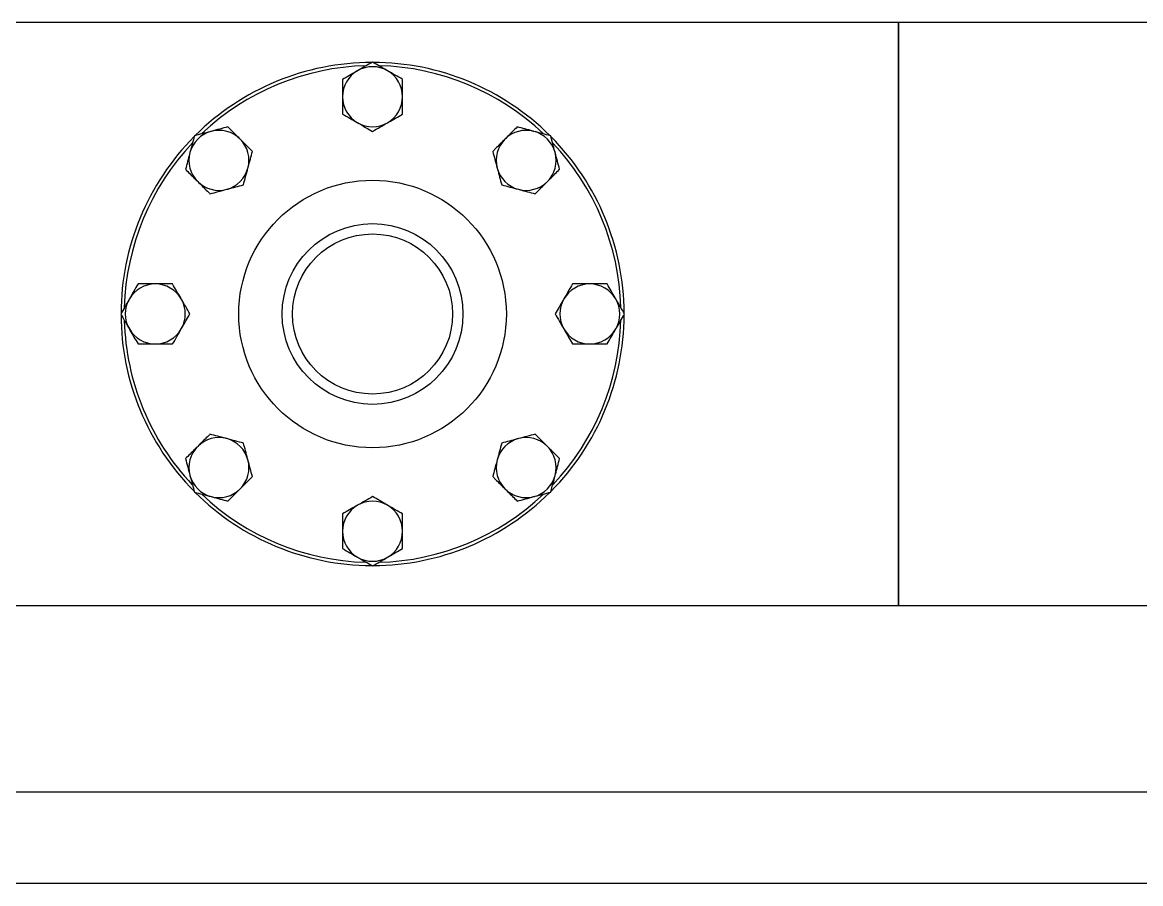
# Model space of a CAD drawing. Header units: inches. Extents: x 0.9 to 37.1, y -8.4 to 11.7.
# Drawn here: x 11.3669 to 11.6216, y 7.2959 to 7.4921 of the extents above; entities that cross this region are included whole.
import ezdxf

# ---------------------------------------------------------------- set-up
doc = ezdxf.new("R2010")
doc.units = ezdxf.units.IN
doc.header["$MEASUREMENT"] = 0

msp = doc.modelspace()

# ---------------------------------------------------------------- linework, layer by layer
at = {"color": 7, "linetype": 'Continuous', "lineweight": 25}
for p, q in [((11.56642885648688, 7.492065021404431), (11.32684552315355, 7.492065021404431)), ((11.79142885648688, 7.492065021404431), (11.56642885648688, 7.492065021404431)), ((11.56642885648688, 7.425658771404431), (11.56642885648688, 7.492065021404431)), ((11.56642885648688, 7.492065021404431), (11.56642885648688, 7.359252521404431)), ((11.56642885648688, 7.359252521404431), (11.56642885648688, 7.425658771404431)), ((11.32684552315355, 7.359252521404431), (11.56642885648688, 7.359252521404431)), ((11.56642885648688, 7.359252521404431), (11.79142885648688, 7.359252521404431)), ((12.55597354286048, 7.316775897388684), (11.26125917011327, 7.316775897388684)), ((12.55080385648687, 7.29594256405535), (11.26642885648688, 7.29594256405535))]:
    msp.add_line(p, q, dxfattribs=at)
for radius in [0.03046875000000113, 0.02058187053800205, 0.01822916666666506]:
    msp.add_circle((11.44663718982021, 7.425658771404431), radius, dxfattribs=at)
for centre, radius, start, end in [((11.44663718982021, 7.425658771404431), 0.0572916666666679, 90.18103500083771, 134.8111845715187), ((11.44663718982021, 7.425658771404431), 0.05656167979002603, 91.51164393166148, 133.4232735478633), ((11.44663718982021, 7.475137938071096), 0.006833333333334579, 120.0000000000116, 180), ((11.44663718982021, 7.475137938071096), 0.006833333333333953, 60.00000000000129, 120.0000000000116), ((11.44663718982021, 7.425658771404431), 0.05729166666666703, 45.23366577440429, 89.84517037971047), ((11.44663718982021, 7.425658771404431), 0.05656167979002629, 46.57176530421423, 88.42104841063797), ((11.44663718982021, 7.475137938071096), 0.006833333333333065, 0, 60.00000000000129), ((11.44663718982021, 7.475137938071096), 0.006833333333334579, 180, 239.9999999999891), ((11.44663718982021, 7.475137938071096), 0.006833333333333065, 299.9999999999995, 0), ((11.44663718982021, 7.475137938071096), 0.006833333333333953, 239.9999999999891, 299.9999999999995), ((11.44663718982021, 7.425658771404431), 0.05729166666666728, 135.1623803618169, 179.8553289600182), ((11.41165013554275, 7.460645825681889), 0.006833333333334894, 105.0000000000055, 165.000000000001), ((11.41165013554275, 7.460645825681889), 0.006833333333333722, 45.00000000000788, 105.0000000000055), ((11.41165013554275, 7.460645825681889), 0.006833333333332897, 345.0000000000013, 45.00000000000788), ((11.48162424409767, 7.46064582568189), 0.006833333333333839, 135.0000000000052, 195.0000000000037), ((11.48162424409767, 7.46064582568189), 0.006833333333333839, 74.99999999999353, 135.0000000000052), ((11.48162424409767, 7.46064582568189), 0.006833333333333294, 14.99999999999932, 74.99999999999353), ((11.44663718982021, 7.425658771404431), 0.05729166666666685, 0.2581446518456937, 44.78946172729721), ((11.44663718982021, 7.425658771404431), 0.05656167979002624, 136.4871247652016, 178.4677235533299), ((11.44663718982021, 7.425658771404431), 0.0565616797900263, 1.58164139128988, 43.46725770502839), ((11.41165013554275, 7.460645825681889), 0.006833333333334894, 165.000000000001, 224.9999999999955), ((11.48162424409767, 7.46064582568189), 0.006833333333333064, 314.999999999993, 14.99999999999932), ((11.41165013554275, 7.460645825681889), 0.006833333333332834, 284.9999999999928, 345.0000000000013), ((11.48162424409767, 7.46064582568189), 0.006833333333333722, 195.0000000000037, 254.9999999999953), ((11.41165013554275, 7.460645825681889), 0.006833333333333839, 224.9999999999955, 284.9999999999928), ((11.48162424409767, 7.46064582568189), 0.006833333333333722, 254.9999999999953, 314.999999999993), ((11.39715802315355, 7.42565877140443), 0.00683333333333345, 90, 150.0000000000031), ((11.39715802315355, 7.42565877140443), 0.006833333333333672, 30.00000000000012, 90), ((11.49611635648688, 7.425658771404432), 0.006833333333333247, 90, 149.9999999999957), ((11.49611635648688, 7.425658771404432), 0.00683333333333345, 29.99999999999688, 90), ((11.39715802315355, 7.42565877140443), 0.00683333333333345, 150.0000000000031, 209.9999999999977), ((11.39715802315355, 7.42565877140443), 0.006833333333333672, 330.0000000000039, 30.00000000000012), ((11.49611635648688, 7.425658771404432), 0.006833333333332133, 149.9999999999957, 210.0000000000083), ((11.49611635648688, 7.425658771404432), 0.006833333333333672, 330.0000000000007, 29.99999999999688), ((11.44663718982021, 7.425658771404431), 0.05729166666666777, 180.1481076066996, 224.7858984493016), ((11.44663718982021, 7.425658771404431), 0.05729166666666644, 315.2571816672284, 359.7535383308738), ((11.44663718982021, 7.425658771404431), 0.05656167979002736, 181.5545083347734, 202.5000000000201), ((11.39715802315355, 7.42565877140443), 0.006833333333333691, 209.9999999999977, 270.0000000000008), ((11.39715802315355, 7.42565877140443), 0.006833333333333691, 270.0000000000008, 330.0000000000039), ((11.44663718982021, 7.425658771404431), 0.05656167979002632, 316.5477547677151, 358.5364527923953), ((11.49611635648688, 7.425658771404432), 0.006833333333333247, 210.0000000000083, 270.0000000000008), ((11.49611635648688, 7.425658771404432), 0.006833333333333672, 270.0000000000008, 330.0000000000007), ((11.44663718982021, 7.425658771404431), 0.05656167979002633, 202.5000000000201, 223.4242154081142), ((11.41165013554275, 7.390671717126972), 0.006833333333334153, 75.00000000000891, 135.0000000000026), ((11.41165013554275, 7.390671717126972), 0.006833333333333294, 15.00000000000647, 75.00000000000891), ((11.48162424409767, 7.390671717126973), 0.006833333333334665, 105.0000000000209, 165.0000000000082), ((11.48162424409767, 7.390671717126973), 0.006833333333333753, 45.00000000000271, 105.0000000000209), ((11.41165013554275, 7.390671717126972), 0.006833333333334153, 135.0000000000026, 195.0000000000001), ((11.48162424409767, 7.390671717126973), 0.006833333333332269, 344.9999999999905, 45.00000000000271), ((11.41165013554275, 7.390671717126972), 0.006833333333333294, 314.9999999999982, 15.00000000000647), ((11.48162424409767, 7.390671717126973), 0.006833333333335409, 165.0000000000082, 224.9999999999876), ((11.41165013554275, 7.390671717126972), 0.006833333333333064, 195.0000000000001, 254.9999999999933), ((11.48162424409767, 7.390671717126973), 0.006833333333333262, 284.9999999999919, 344.9999999999905), ((11.44663718982021, 7.425658771404431), 0.05729166666666675, 225.1883014489543, 269.7493601098116), ((11.44663718982021, 7.425658771404431), 0.05656167979002596, 226.5226839794114, 268.4204446887054), ((11.41165013554275, 7.390671717126972), 0.006833333333332864, 254.9999999999933, 314.9999999999982), ((11.44663718982021, 7.425658771404431), 0.05729166666666639, 270.2331846429589, 314.73941854), ((11.44663718982021, 7.425658771404431), 0.05656167979002699, 271.475625545223, 313.4596596863282), ((11.48162424409767, 7.390671717126973), 0.006833333333335409, 224.9999999999876, 284.9999999999919), ((11.44663718982021, 7.376179604737766), 0.006833333333333569, 120.0000000000135, 180), ((11.44663718982021, 7.376179604737766), 0.006833333333333569, 59.99999999999942, 120.0000000000135), ((11.44663718982021, 7.376179604737766), 0.006833333333332803, 0, 59.99999999999942), ((11.44663718982021, 7.376179604737766), 0.006833333333333953, 180, 239.9999999999891), ((11.44663718982021, 7.376179604737766), 0.006833333333333065, 299.9999999999995, 0), ((11.44663718982021, 7.376179604737766), 0.006833333333333953, 239.9999999999891, 299.9999999999995)]:
    msp.add_arc(centre, radius, start, end, dxfattribs=at)
for points, knots in [([(11.44663718982021, 7.483028391750022), (11.44608230813305, 7.482708030658571), (11.44496237116954, 7.482061434751215), (11.44380464478257, 7.481393021110046), (11.44322052315354, 7.48105577833029)], [0, 0, 0, 0, 0.4954579634770077, 0.9999999999999999, 0.9999999999999999, 0.9999999999999999, 0.9999999999999999]), ([(11.45005385648688, 7.48105577833029), (11.44997285234385, 7.481102546094071), (11.44935954439892, 7.481456639601173), (11.44820320147687, 7.482124254498496), (11.4471623727579, 7.482725177239574), (11.44663718982021, 7.483028391750022)], [0, 0, 0, 0, 0.07010571820324729, 0.5307925293049188, 1, 1, 1, 1]), ([(11.44322052315354, 7.48105577833029), (11.44313951901052, 7.481009010566511), (11.44252621106559, 7.480654917059407), (11.44136986814354, 7.479987302162085), (11.44032903942457, 7.479386379421008), (11.43980385648688, 7.479083164910559)], [0, 0, 0, 0, 0.07010571820324692, 0.5307925293049174, 1, 1, 1, 1]), ([(11.45347052315354, 7.479083164910559), (11.45291564146638, 7.47940352600201), (11.45179570450288, 7.480050121909366), (11.4506379781159, 7.480718535550535), (11.45005385648688, 7.48105577833029)], [0, 0, 0, 0, 0.4954579634770078, 1, 1, 1, 1]), ([(11.43980385648688, 7.479083164910559), (11.43980385648688, 7.478591929734122), (11.43980385648688, 7.477604816438305), (11.43980385648688, 7.476278630791726), (11.43980385648688, 7.475451888412024), (11.43980385648688, 7.475137938071096)], [0, 0, 0, 0, 0.3805934879738661, 0.7647841813874847, 1, 1, 1, 1]), ([(11.45347052315354, 7.475137938071096), (11.45347052315354, 7.475451888406663), (11.45347052315354, 7.476273374295602), (11.45347052315354, 7.477599616803872), (11.45347052315354, 7.478586806886467), (11.45347052315354, 7.479083164910559)], [0, 0, 0, 0, 0.2352153999993352, 0.6154671935981786, 1, 1, 1, 1]), ([(11.43980385648688, 7.475137938071096), (11.43980385648688, 7.474617961196195), (11.43980385648688, 7.47357023300618), (11.43980385648688, 7.472255491137505), (11.43980385648688, 7.471469760502647), (11.43980385648688, 7.471192711231635)], [0, 0, 0, 0, 0.3894480145147177, 0.7847188654868438, 1, 1, 1, 1]), ([(11.45347052315354, 7.471192711231635), (11.45347052315354, 7.471469761521861), (11.45347052315354, 7.472248439009689), (11.45347052315354, 7.473562892642368), (11.45347052315354, 7.474610635094527), (11.45347052315354, 7.475137938071096)], [0, 0, 0, 0, 0.215281657295183, 0.6050705810156043, 1, 1, 1, 1]), ([(11.43980385648688, 7.471192711231635), (11.44035873817404, 7.470872350140183), (11.44147867513755, 7.470225754232828), (11.44263640152452, 7.469557340591659), (11.44322052315354, 7.469220097811903)], [0, 0, 0, 0, 0.4954579634770063, 1, 1, 1, 1]), ([(11.45005385648688, 7.469220097811903), (11.4501348606299, 7.469266865575683), (11.45074816857483, 7.469620959082786), (11.45190451149689, 7.47028857398011), (11.45294534021586, 7.470889496721187), (11.45347052315354, 7.471192711231635)], [0, 0, 0, 0, 0.07010571820322815, 0.5307925293049093, 1, 1, 1, 1]), ([(11.41369233522936, 7.4682674186715), (11.41307344512542, 7.468101587567946), (11.41182431775324, 7.467766884897328), (11.41053304175594, 7.467420888536647), (11.40988153873455, 7.467246318828199)], [0, 0, 0, 0, 0.4954579634770037, 1, 1, 1, 1]), ([(11.41648203188086, 7.465477722019997), (11.41626003546962, 7.465699718431233), (11.41567915722691, 7.46628059667395), (11.41474136215581, 7.467218391745045), (11.41404331335409, 7.467916440546769), (11.41369233522936, 7.4682674186715)], [0, 0, 0, 0, 0.2352153999993361, 0.615467193598177, 1, 1, 1, 1]), ([(11.44322052315354, 7.469220097811903), (11.44330152729657, 7.469173330048124), (11.4439148352415, 7.46881923654102), (11.44507117816356, 7.468151621643697), (11.44611200688252, 7.46755069890262), (11.44663718982021, 7.467247484392173)], [0, 0, 0, 0, 0.07010571820324808, 0.5307925293049179, 1, 1, 1, 1]), ([(11.44663718982021, 7.467247484392173), (11.44719207150737, 7.467567845483623), (11.44831200847088, 7.468214441390979), (11.44946973485786, 7.468882855032149), (11.45005385648688, 7.469220097811903)], [0, 0, 0, 0, 0.4954579634769972, 1, 1, 1, 1]), ([(11.47958204441107, 7.468267418671502), (11.47923468868665, 7.467920062947085), (11.47853669418138, 7.467222068441814), (11.47759893931757, 7.466284313578005), (11.47701434417459, 7.465699718435024), (11.47679234775956, 7.465477722019998)], [0, 0, 0, 0, 0.3805934879738583, 0.7647841813874829, 1, 1, 1, 1]), ([(11.48339284090587, 7.467246318828199), (11.48330249252412, 7.467270527604125), (11.48261843639726, 7.467453819890896), (11.48132870345458, 7.467799402791339), (11.48016780986416, 7.46811046329139), (11.47958204441107, 7.468267418671502)], [0, 0, 0, 0, 0.07010571820323186, 0.530792529304916, 0.9999999999999999, 0.9999999999999999, 0.9999999999999999, 0.9999999999999999]), ([(11.40607074223975, 7.466225218984896), (11.40590491113619, 7.465606328880955), (11.40557020846557, 7.464357201508779), (11.40522421210489, 7.463065925511481), (11.40504964239644, 7.46241442249009)], [0, 0, 0, 0, 0.495457963477007, 1, 1, 1, 1]), ([(11.40988153873455, 7.467246318828199), (11.40979119035281, 7.467222110052273), (11.40910713422594, 7.467038817765501), (11.40781740128326, 7.466693234865058), (11.40665650769284, 7.466382174365007), (11.40607074223975, 7.466225218984896)], [0, 0, 0, 0, 0.07010571820325454, 0.5307925293049179, 1, 1, 1, 1]), ([(11.41927172853236, 7.462688025368495), (11.41907582439341, 7.462883929507444), (11.41852521626141, 7.463434537639444), (11.41759575718419, 7.464363996716667), (11.41685489139133, 7.465104862509525), (11.41648203188086, 7.465477722019997)], [0, 0, 0, 0, 0.2152816572951781, 0.6050705810155967, 1, 1, 1, 1]), ([(11.47679234775956, 7.465477722019998), (11.47642466858526, 7.465110042845695), (11.47568381287726, 7.464369187137695), (11.47475414998641, 7.463439524246844), (11.47419855452631, 7.46288392878675), (11.47400265110806, 7.462688025368495)], [0, 0, 0, 0, 0.3894480145147109, 0.7847188654868475, 1, 1, 1, 1]), ([(11.48720363740068, 7.466225218984897), (11.48658474729673, 7.46639105008845), (11.48533561992456, 7.46672575275907), (11.48404434392726, 7.467071749119752), (11.48339284090587, 7.467246318828199)], [0, 0, 0, 0, 0.495457963477013, 1, 1, 1, 1]), ([(11.48822473724398, 7.462414422490091), (11.48820052846805, 7.462504770871837), (11.48801723618128, 7.4631888269987), (11.48767165328084, 7.46447855994138), (11.48736059278079, 7.465639453531802), (11.48720363740068, 7.466225218984897)], [0, 0, 0, 0, 0.07010571820324492, 0.5307925293049186, 1, 1, 1, 1]), ([(11.41825062868906, 7.458877228873689), (11.41827483746499, 7.458967577255434), (11.41845812975176, 7.459651633382299), (11.4188037126522, 7.460941366324978), (11.41911477315225, 7.462102259915399), (11.41927172853236, 7.462688025368495)], [0, 0, 0, 0, 0.07010571820324239, 0.5307925293049166, 1, 1, 1, 1]), ([(11.47400265110806, 7.462688025368495), (11.47416848221161, 7.462069135264555), (11.47450318488223, 7.460820007892378), (11.47484918124291, 7.45952873189508), (11.47502375095136, 7.458877228873689)], [0, 0, 0, 0, 0.4954579634770072, 1, 1, 1, 1]), ([(11.40504964239644, 7.46241442249009), (11.40502543362052, 7.462324074108345), (11.40484214133375, 7.46164001798148), (11.4044965584333, 7.460350285038801), (11.40418549793325, 7.45918939144838), (11.40402854255314, 7.458603625995285)], [0, 0, 0, 0, 0.07010571820324345, 0.5307925293049165, 1, 1, 1, 1]), ([(11.48924583708728, 7.458603625995286), (11.48908000598373, 7.459222516099227), (11.48874530331311, 7.460471643471402), (11.48839930695243, 7.461762919468701), (11.48822473724398, 7.462414422490091)], [0, 0, 0, 0, 0.4954579634770089, 0.9999999999999999, 0.9999999999999999, 0.9999999999999999, 0.9999999999999999]), ([(11.40402854255314, 7.458603625995285), (11.40437589827756, 7.458256270270868), (11.40507389278283, 7.457558275765598), (11.40601164764664, 7.456620520901788), (11.40659624278962, 7.456035925758807), (11.40681823920464, 7.455813929343782)], [0, 0, 0, 0, 0.3805934879738687, 0.7647841813874878, 1, 1, 1, 1]), ([(11.41722952884576, 7.455066432378883), (11.41739535994931, 7.455685322482825), (11.41773006261993, 7.456934449855), (11.41807605898061, 7.458225725852299), (11.41825062868906, 7.458877228873689)], [0, 0, 0, 0, 0.4954579634770077, 1, 1, 1, 1]), ([(11.47502375095136, 7.458877228873689), (11.47504795972729, 7.458786880491944), (11.47523125201406, 7.45810282436508), (11.4755768349145, 7.456813091422401), (11.47588789541455, 7.45565219783198), (11.47604485079466, 7.455066432378883)], [0, 0, 0, 0, 0.07010571820324475, 0.5307925293049136, 1, 1, 1, 1]), ([(11.48645614043578, 7.455813929343782), (11.48667813684701, 7.456035925755018), (11.48725901508973, 7.456616803997735), (11.48819681016082, 7.45755459906883), (11.48889485896255, 7.458252647870554), (11.48924583708728, 7.458603625995286)], [0, 0, 0, 0, 0.235215399999336, 0.6154671935981769, 1, 1, 1, 1]), ([(11.40681823920464, 7.455813929343782), (11.40718591837895, 7.455446250169478), (11.40792677408695, 7.454705394461478), (11.4088564369778, 7.453775731570628), (11.40941203243789, 7.453220136110534), (11.40960793585615, 7.453024232692279)], [0, 0, 0, 0, 0.3894480145147106, 0.7847188654868468, 1, 1, 1, 1]), ([(11.41341873235095, 7.454045332535581), (11.4135090807327, 7.454069541311507), (11.41419313685956, 7.454252833598279), (11.41548286980224, 7.454598416498721), (11.41664376339266, 7.454909476998773), (11.41722952884576, 7.455066432378883)], [0, 0, 0, 0, 0.0701057182032541, 0.5307925293049162, 1, 1, 1, 1]), ([(11.47604485079466, 7.455066432378883), (11.4766637408986, 7.454900601275329), (11.47791286827078, 7.454565898604711), (11.47920414426808, 7.45421990224403), (11.47985564728947, 7.454045332535582)], [0, 0, 0, 0, 0.4954579634770031, 0.9999999999999999, 0.9999999999999999, 0.9999999999999999, 0.9999999999999999]), ([(11.48366644378428, 7.453024232692279), (11.48386234792322, 7.453220136831228), (11.48441295605523, 7.453770744963229), (11.48534241513245, 7.454700204040451), (11.48608328092531, 7.45544106983331), (11.48645614043578, 7.455813929343782)], [0, 0, 0, 0, 0.2152816572951812, 0.6050705810156067, 1, 1, 1, 1]), ([(11.40960793585615, 7.453024232692279), (11.41022682596009, 7.453190063795834), (11.41147595333226, 7.453524766466451), (11.41276722932956, 7.453870762827133), (11.41341873235095, 7.454045332535581)], [0, 0, 0, 0, 0.4954579634770018, 1, 1, 1, 1]), ([(11.47985564728947, 7.454045332535582), (11.47994599567122, 7.454021123759656), (11.48063005179808, 7.453837831472884), (11.48191978474076, 7.453492248572442), (11.48308067833118, 7.45318118807239), (11.48366644378428, 7.453024232692279)], [0, 0, 0, 0, 0.07010571820323216, 0.5307925293049172, 1, 1, 1, 1]), ([(11.39321279631408, 7.432492104737764), (11.39289243522263, 7.431937223050603), (11.39224583931528, 7.430817286087096), (11.39157742567411, 7.42965955970012), (11.39124018289435, 7.429075438071097)], [0, 0, 0, 0, 0.4954579634770097, 1, 1, 1, 1]), ([(11.39715802315355, 7.432492104737764), (11.39684407281798, 7.432492104737764), (11.39602258692904, 7.432492104737764), (11.39469634442077, 7.432492104737764), (11.39370915433818, 7.432492104737764), (11.39321279631408, 7.432492104737764)], [0, 0, 0, 0, 0.2352153999993392, 0.6154671935981799, 1, 1, 1, 1]), ([(11.40110324999301, 7.432492104737764), (11.40082619970278, 7.432492104737764), (11.40004752221495, 7.432492104737764), (11.39873306858227, 7.432492104737764), (11.39768532613011, 7.432492104737764), (11.39715802315355, 7.432492104737764)], [0, 0, 0, 0, 0.2152816572951944, 0.6050705810156016, 1, 1, 1, 1]), ([(11.40307586341274, 7.429075438071098), (11.40302909564896, 7.42915644221412), (11.40267500214186, 7.429769750159053), (11.40200738724453, 7.430926093081107), (11.40140646450346, 7.431966921800075), (11.40110324999301, 7.432492104737764)], [0, 0, 0, 0, 0.07010571820324102, 0.530792529304921, 1, 1, 1, 1]), ([(11.49217112964742, 7.432492104737765), (11.49185076855596, 7.431937223050603), (11.49120417264861, 7.430817286087098), (11.49053575900744, 7.42965955970012), (11.49019851622768, 7.429075438071099)], [0, 0, 0, 0, 0.4954579634770076, 1, 1, 1, 1]), ([(11.49611635648688, 7.432492104737765), (11.49559637961197, 7.432492104737765), (11.49454865142196, 7.432492104737765), (11.49323390955328, 7.432492104737765), (11.49244817891843, 7.432492104737765), (11.49217112964742, 7.432492104737765)], [0, 0, 0, 0, 0.3894480145147123, 0.7847188654868341, 1, 1, 1, 1]), ([(11.50006158332634, 7.432492104737765), (11.4995703481499, 7.432492104737765), (11.49858323485408, 7.432492104737765), (11.49725704920751, 7.432492104737765), (11.4964303068278, 7.432492104737765), (11.49611635648688, 7.432492104737765)], [0, 0, 0, 0, 0.3805934879738709, 0.7647841813874788, 1, 1, 1, 1]), ([(11.50203419674607, 7.429075438071099), (11.50198742898229, 7.429156442214121), (11.50163333547519, 7.429769750159054), (11.50096572057786, 7.430926093081108), (11.50036479783679, 7.431966921800075), (11.50006158332634, 7.432492104737765)], [0, 0, 0, 0, 0.0701057182032409, 0.5307925293049089, 1, 1, 1, 1]), ([(11.39124018289435, 7.429075438071097), (11.39119341513057, 7.428994433928075), (11.39083932162347, 7.428381125983142), (11.39017170672615, 7.427224783061089), (11.38957078398507, 7.42618395434212), (11.38926756947462, 7.42565877140443)], [0, 0, 0, 0, 0.07010571820324431, 0.5307925293049174, 1, 1, 1, 1]), ([(11.40504847683247, 7.42565877140443), (11.40472811574102, 7.426213653091592), (11.40408151983366, 7.427333590055098), (11.4034131061925, 7.428491316442075), (11.40307586341274, 7.429075438071098)], [0, 0, 0, 0, 0.495457963477009, 1, 1, 1, 1]), ([(11.49019851622768, 7.429075438071099), (11.4901517484639, 7.428994433928075), (11.4897976549568, 7.428381125983142), (11.48913004005948, 7.427224783061089), (11.4885291173184, 7.42618395434212), (11.48822590280795, 7.425658771404432)], [0, 0, 0, 0, 0.07010571820324288, 0.5307925293049152, 1, 1, 1, 1]), ([(11.5040068101658, 7.425658771404432), (11.50368644907435, 7.426213653091594), (11.503039853167, 7.427333590055099), (11.50237143952583, 7.428491316442076), (11.50203419674607, 7.429075438071099)], [0, 0, 0, 0, 0.4954579634770082, 1, 1, 1, 1]), ([(11.38926756947462, 7.42565877140443), (11.38958793056607, 7.425103889717269), (11.39023452647343, 7.423983952753764), (11.3909029401146, 7.422826226366786), (11.39124018289435, 7.422242104737764)], [0, 0, 0, 0, 0.4954579634770082, 1, 1, 1, 1]), ([(11.40307586341274, 7.422242104737764), (11.40312263117652, 7.422323108880787), (11.40347672468362, 7.42293641682572), (11.40414433958095, 7.424092759747774), (11.40474526232202, 7.425133588466743), (11.40504847683247, 7.42565877140443)], [0, 0, 0, 0, 0.07010571820324289, 0.5307925293049153, 1, 1, 1, 1]), ([(11.48822590280795, 7.425658771404432), (11.4885462638994, 7.425103889717271), (11.48919285980676, 7.423983952753765), (11.48986127344793, 7.422826226366787), (11.49019851622768, 7.422242104737765)], [0, 0, 0, 0, 0.495457963477009, 1, 1, 1, 1]), ([(11.50203419674607, 7.422242104737765), (11.50208096450985, 7.422323108880788), (11.50243505801695, 7.422936416825721), (11.50310267291428, 7.424092759747774), (11.50370359565535, 7.425133588466743), (11.5040068101658, 7.425658771404432)], [0, 0, 0, 0, 0.07010571820325491, 0.5307925293049227, 1, 1, 1, 1]), ([(11.39124018289435, 7.422242104737764), (11.39128695065813, 7.422161100594741), (11.39164104416523, 7.421547792649808), (11.39230865906256, 7.420391449727755), (11.39290958180363, 7.419350621008785), (11.39321279631408, 7.418825438071098)], [0, 0, 0, 0, 0.070105718203241, 0.5307925293049198, 1, 1, 1, 1]), ([(11.40110324999301, 7.418825438071098), (11.40142361108446, 7.419380319758259), (11.40207020699181, 7.420500256721764), (11.40273862063298, 7.421657983108743), (11.40307586341274, 7.422242104737764)], [0, 0, 0, 0, 0.4954579634770075, 0.9999999999999999, 0.9999999999999999, 0.9999999999999999, 0.9999999999999999]), ([(11.49019851622768, 7.422242104737765), (11.49024528399146, 7.422161100594742), (11.49059937749857, 7.421547792649809), (11.49126699239589, 7.420391449727756), (11.49186791513697, 7.419350621008787), (11.49217112964742, 7.418825438071099)], [0, 0, 0, 0, 0.07010571820324091, 0.53079252930491, 1, 1, 1, 1]), ([(11.50006158332634, 7.418825438071099), (11.50038194441779, 7.419380319758259), (11.50102854032515, 7.420500256721766), (11.50169695396632, 7.421657983108743), (11.50203419674607, 7.422242104737765)], [0, 0, 0, 0, 0.4954579634770042, 1, 1, 1, 1]), ([(11.39321279631408, 7.418825438071098), (11.39370403149052, 7.418825438071098), (11.39469114478634, 7.418825438071098), (11.39601733043292, 7.418825438071098), (11.39684407281262, 7.418825438071098), (11.39715802315355, 7.418825438071098)], [0, 0, 0, 0, 0.3805934879738623, 0.764784181387484, 1, 1, 1, 1]), ([(11.39715802315355, 7.418825438071098), (11.39767800002845, 7.418825438071098), (11.39872572821846, 7.418825438071098), (11.40004047008714, 7.418825438071098), (11.400826200722, 7.418825438071098), (11.40110324999301, 7.418825438071098)], [0, 0, 0, 0, 0.3894480145147208, 0.7847188654868514, 1, 1, 1, 1]), ([(11.49217112964742, 7.418825438071099), (11.49244817993764, 7.418825438071099), (11.49322685742547, 7.418825438071099), (11.49454131105815, 7.418825438071099), (11.49558905351031, 7.418825438071099), (11.49611635648688, 7.418825438071099)], [0, 0, 0, 0, 0.2152816572951772, 0.6050705810156155, 1, 1, 1, 1]), ([(11.49611635648688, 7.418825438071099), (11.49643030682244, 7.418825438071099), (11.49725179271138, 7.418825438071099), (11.49857803521965, 7.418825438071099), (11.49956522530225, 7.418825438071099), (11.50006158332634, 7.418825438071099)], [0, 0, 0, 0, 0.235215399999334, 0.6154671935981663, 1, 1, 1, 1]), ([(11.40960793585615, 7.398293310116583), (11.4094120317172, 7.398097405977634), (11.4088614235852, 7.397546797845633), (11.40793196450798, 7.396617338768412), (11.40719109871512, 7.395876472975552), (11.40681823920464, 7.39550361346508)], [0, 0, 0, 0, 0.2152816572951808, 0.6050705810156065, 1, 1, 1, 1]), ([(11.41341873235095, 7.397272210273281), (11.41332838396921, 7.397296419049207), (11.41264432784234, 7.397479711335977), (11.41135459489967, 7.397825294236421), (11.41019370130924, 7.398136354736472), (11.40960793585615, 7.398293310116583)], [0, 0, 0, 0, 0.07010571820325426, 0.5307925293049175, 1, 1, 1, 1]), ([(11.41722952884576, 7.396251110429978), (11.41661063874182, 7.396416941533532), (11.41536151136964, 7.396751644204151), (11.41407023537234, 7.397097640564833), (11.41341873235095, 7.397272210273281)], [0, 0, 0, 0, 0.4954579634770031, 1, 1, 1, 1]), ([(11.47985564728947, 7.397272210273282), (11.47976529890773, 7.397248001497355), (11.47908124278086, 7.397064709210584), (11.47779150983818, 7.396719126310142), (11.47663061624776, 7.39640806581009), (11.47604485079466, 7.396251110429978)], [0, 0, 0, 0, 0.07010571820323189, 0.5307925293049162, 1, 1, 1, 1]), ([(11.48366644378428, 7.398293310116584), (11.48304755368033, 7.398127479013029), (11.48179842630816, 7.397792776342412), (11.48050715031086, 7.397446779981729), (11.47985564728947, 7.397272210273282)], [0, 0, 0, 0, 0.4954579634770017, 1, 1, 1, 1]), ([(11.48645614043578, 7.395503613465081), (11.48608846126147, 7.395871292639384), (11.48534760555347, 7.396612148347384), (11.48441794266263, 7.397541811238234), (11.48386234720253, 7.398097406698328), (11.48366644378428, 7.398293310116584)], [0, 0, 0, 0, 0.3894480145147207, 0.7847188654868351, 1, 1, 1, 1]), ([(11.40681823920464, 7.39550361346508), (11.40659624279341, 7.395281617053845), (11.40601536455069, 7.394700738811128), (11.4050775694796, 7.393762943740033), (11.40437952067787, 7.393064894938309), (11.40402854255314, 7.392713916813577)], [0, 0, 0, 0, 0.2352153999993352, 0.615467193598177, 1, 1, 1, 1]), ([(11.41825062868906, 7.392440313935174), (11.41822641991314, 7.392530662316918), (11.41804312762637, 7.393214718443783), (11.41769754472592, 7.394504451386462), (11.41738648422587, 7.395665344976883), (11.41722952884576, 7.396251110429978)], [0, 0, 0, 0, 0.07010571820324474, 0.5307925293049195, 1, 1, 1, 1]), ([(11.47604485079466, 7.396251110429978), (11.47587901969111, 7.395632220326037), (11.47554431702049, 7.394383092953863), (11.47519832065981, 7.393091816956563), (11.47502375095136, 7.392440313935174)], [0, 0, 0, 0, 0.4954579634770099, 1, 1, 1, 1]), ([(11.48924583708728, 7.392713916813578), (11.48889848136286, 7.393061272537994), (11.48820048685759, 7.393759267043265), (11.48726273199379, 7.394697021907074), (11.4866781368508, 7.395281617050054), (11.48645614043578, 7.395503613465081)], [0, 0, 0, 0, 0.3805934879738745, 0.7647841813874827, 1, 1, 1, 1]), ([(11.40402854255314, 7.392713916813577), (11.4041943736567, 7.392095026709636), (11.40452907632731, 7.390845899337461), (11.404875072688, 7.389554623340162), (11.40504964239645, 7.388903120318771)], [0, 0, 0, 0, 0.4954579634770083, 1, 1, 1, 1]), ([(11.41927172853236, 7.388629517440368), (11.41910589742881, 7.389248407544308), (11.41877119475819, 7.390497534916483), (11.41842519839751, 7.391788810913782), (11.41825062868906, 7.392440313935174)], [0, 0, 0, 0, 0.4954579634770071, 1, 1, 1, 1]), ([(11.47502375095136, 7.392440313935174), (11.47499954217544, 7.392349965553428), (11.47481624988866, 7.391665909426564), (11.47447066698822, 7.390376176483884), (11.47415960648817, 7.389215282893463), (11.47400265110806, 7.388629517440368)], [0, 0, 0, 0, 0.07010571820324797, 0.5307925293049188, 1, 1, 1, 1]), ([(11.48822473724398, 7.388903120318772), (11.48824894601991, 7.388993468700518), (11.48843223830668, 7.389677524827382), (11.48877782120712, 7.390967257770061), (11.48908888170717, 7.392128151360482), (11.48924583708728, 7.392713916813578)], [0, 0, 0, 0, 0.07010571820324903, 0.5307925293049187, 1, 1, 1, 1]), ([(11.40504964239645, 7.388903120318771), (11.40507385117237, 7.388812771937026), (11.40525714345914, 7.388128715810161), (11.40560272635958, 7.386838982867483), (11.40591378685964, 7.385678089277061), (11.40607074223975, 7.385092323823966)], [0, 0, 0, 0, 0.0701057182032446, 0.5307925293049207, 1, 1, 1, 1]), ([(11.48720363740068, 7.385092323823967), (11.48736946850423, 7.385711213927908), (11.48770417117485, 7.386960341300083), (11.48805016753553, 7.388251617297382), (11.48822473724398, 7.388903120318772)], [0, 0, 0, 0, 0.4954579634770105, 1, 1, 1, 1]), ([(11.41648203188086, 7.385839820788864), (11.41684971105517, 7.386207499963167), (11.41759056676316, 7.386948355671167), (11.41852022965401, 7.387878018562018), (11.41907582511411, 7.388433614022112), (11.41927172853236, 7.388629517440368)], [0, 0, 0, 0, 0.3894480145147268, 0.7847188654868472, 0.9999999999999999, 0.9999999999999999, 0.9999999999999999, 0.9999999999999999]), ([(11.47400265110806, 7.388629517440368), (11.47419855524701, 7.388433613301419), (11.47474916337901, 7.387883005169417), (11.47567862245623, 7.386953546092196), (11.47641948824909, 7.386212680299337), (11.47679234775956, 7.385839820788865)], [0, 0, 0, 0, 0.2152816572951819, 0.6050705810156066, 1, 1, 1, 1]), ([(11.40607074223975, 7.385092323823966), (11.40668963234369, 7.384926492720412), (11.40793875971586, 7.384591790049793), (11.40923003571316, 7.384245793689111), (11.40988153873455, 7.384071223980664)], [0, 0, 0, 0, 0.4954579634770021, 1, 1, 1, 1]), ([(11.40988153873455, 7.384071223980664), (11.4099718871163, 7.384047015204738), (11.41065594324316, 7.383863722917967), (11.41194567618584, 7.383518140017523), (11.41310656977626, 7.383207079517472), (11.41369233522936, 7.383050124137361)], [0, 0, 0, 0, 0.07010571820325394, 0.5307925293049163, 1, 1, 1, 1]), ([(11.41369233522936, 7.383050124137361), (11.41403969095377, 7.383397479861777), (11.41473768545905, 7.384095474367049), (11.41567544032285, 7.385033229230856), (11.41626003546583, 7.385617824373838), (11.41648203188086, 7.385839820788864)], [0, 0, 0, 0, 0.380593487973874, 0.7647841813874837, 1, 1, 1, 1]), ([(11.44663718982021, 7.384070058416691), (11.44608230813305, 7.383749697325239), (11.44496237116955, 7.383103101417884), (11.44380464478257, 7.382434687776715), (11.44322052315354, 7.382097444996958)], [0, 0, 0, 0, 0.4954579634770072, 1, 1, 1, 1]), ([(11.45005385648688, 7.382097444996958), (11.44997285234386, 7.382144212760739), (11.44935954439892, 7.382498306267842), (11.44820320147687, 7.383165921165165), (11.4471623727579, 7.383766843906242), (11.44663718982021, 7.384070058416691)], [0, 0, 0, 0, 0.07010571820324794, 0.5307925293049183, 1, 1, 1, 1]), ([(11.47679234775956, 7.385839820788865), (11.4770143441708, 7.385617824377629), (11.47759522241352, 7.385036946134912), (11.47853301748461, 7.384099151063818), (11.47923106628634, 7.383401102262093), (11.47958204441107, 7.383050124137363)], [0, 0, 0, 0, 0.2352153999993319, 0.6154671935981828, 1, 1, 1, 1]), ([(11.47958204441107, 7.383050124137363), (11.48020093451501, 7.383215955240916), (11.48145006188718, 7.383550657911535), (11.48274133788448, 7.383896654272216), (11.48339284090587, 7.384071223980664)], [0, 0, 0, 0, 0.4954579634770035, 1, 1, 1, 1]), ([(11.48339284090587, 7.384071223980664), (11.48348318928762, 7.38409543275659), (11.48416724541448, 7.384278725043361), (11.48545697835716, 7.384624307943804), (11.48661787194758, 7.384935368443855), (11.48720363740068, 7.385092323823967)], [0, 0, 0, 0, 0.0701057182032323, 0.5307925293049177, 1, 1, 1, 1]), ([(11.44322052315354, 7.382097444996958), (11.44313951901052, 7.382050677233179), (11.44252621106559, 7.381696583726077), (11.44136986814354, 7.381028968828753), (11.44032903942457, 7.380428046087676), (11.43980385648688, 7.380124831577228)], [0, 0, 0, 0, 0.07010571820324665, 0.5307925293049185, 1, 1, 1, 1]), ([(11.45347052315354, 7.380124831577228), (11.45291564146638, 7.380445192668679), (11.45179570450288, 7.381091788576034), (11.4506379781159, 7.381760202217204), (11.45005385648688, 7.382097444996958)], [0, 0, 0, 0, 0.4954579634770059, 1, 1, 1, 1]), ([(11.43980385648688, 7.380124831577228), (11.43980385648688, 7.379847781287001), (11.43980385648688, 7.379069103799173), (11.43980385648688, 7.377754650166494), (11.43980385648688, 7.376706907714334), (11.43980385648688, 7.376179604737766)], [0, 0, 0, 0, 0.2152816572951844, 0.6050705810156057, 1, 1, 1, 1]), ([(11.45347052315354, 7.376179604737766), (11.45347052315354, 7.376699581612668), (11.45347052315354, 7.377747309802682), (11.45347052315354, 7.379062051671358), (11.45347052315354, 7.379847782306216), (11.45347052315354, 7.380124831577228)], [0, 0, 0, 0, 0.3894480145147163, 0.7847188654868438, 1, 1, 1, 1]), ([(11.43980385648688, 7.376179604737766), (11.43980385648688, 7.375865654402199), (11.43980385648688, 7.375044168513261), (11.43980385648688, 7.373717926004991), (11.43980385648688, 7.372730735922396), (11.43980385648688, 7.372234377898303)], [0, 0, 0, 0, 0.2352153999993363, 0.6154671935981791, 1, 1, 1, 1]), ([(11.45347052315354, 7.372234377898303), (11.45347052315354, 7.37272561307474), (11.45347052315354, 7.373712726370558), (11.45347052315354, 7.375038912017136), (11.45347052315354, 7.375865654396838), (11.45347052315354, 7.376179604737766)], [0, 0, 0, 0, 0.3805934879738661, 0.7647841813874847, 1, 1, 1, 1]), ([(11.43980385648688, 7.372234377898303), (11.44035873817404, 7.371914016806852), (11.44147867513755, 7.371267420899496), (11.44263640152452, 7.370599007258328), (11.44322052315354, 7.370261764478572)], [0, 0, 0, 0, 0.4954579634770084, 1, 1, 1, 1]), ([(11.45005385648688, 7.370261764478572), (11.4501348606299, 7.370308532242351), (11.45074816857483, 7.370662625749455), (11.45190451149689, 7.371330240646778), (11.45294534021586, 7.371931163387854), (11.45347052315354, 7.372234377898303)], [0, 0, 0, 0, 0.07010571820324711, 0.5307925293049175, 1, 1, 1, 1]), ([(11.44322052315354, 7.370261764478572), (11.44330152729657, 7.370214996714792), (11.4439148352415, 7.369860903207689), (11.44507117816356, 7.369193288310366), (11.44611200688252, 7.368592365569289), (11.44663718982021, 7.368289151058841)], [0, 0, 0, 0, 0.0701057182032471, 0.5307925293049188, 1, 1, 1, 1]), ([(11.44663718982021, 7.368289151058841), (11.44719207150737, 7.368609512150291), (11.44831200847088, 7.369256108057647), (11.44946973485786, 7.369924521698817), (11.45005385648688, 7.370261764478572)], [0, 0, 0, 0, 0.4954579634770072, 1, 1, 1, 1])]:
    msp.add_open_spline(points, degree=3, knots=knots, dxfattribs=at)

doc.saveas('drawing.dxf')
